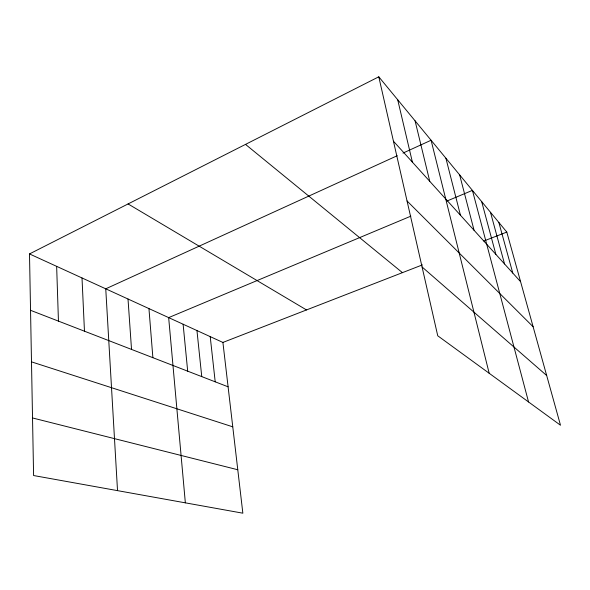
<?xml version="1.0" encoding="UTF-8"?>
<svg xmlns="http://www.w3.org/2000/svg" width="590" height="590" viewBox="0 0 590 590"><rect width="100%" height="100%" fill="white"/><g stroke="black" fill="none" stroke-linecap="round" stroke-linejoin="round"><path stroke-width="0.89" d="M29.5 253.929L222.909 342.436L242.851 513.189L33.593 475.533L29.5 253.929L378.787 76.811L506.803 232.084L560.5 425.243L437.743 335.784L378.787 76.811M397.218 155.716L105.75 288.82L117.521 490.637M402.985 153.083L431.084 140.25L489.176 373.264M410.847 216.161L168.659 317.612L185.349 502.842M447.058 200.991L472.413 190.371L528.552 401.96M222.909 342.436L422.425 264.881M483.822 241.015L506.803 232.084M32.531 417.956L237.777 469.751M31.499 361.862L232.762 426.821M30.54 310.31L228.094 386.811M128.082 203.941L306.505 309.942M245.514 144.388L402.446 272.654M422.071 266.96L546.679 375.52M407.048 200.969L533.124 326.772M393.449 141.209L520.594 281.695M498.845 222.437L512.776 273.059M490.489 212.297L504.546 263.959M481.683 201.625L495.866 254.379M459.632 174.876L474.065 230.292M445.9 158.216L460.451 215.239M415.072 120.825L429.763 181.344M397.697 99.747L412.403 162.162M210.21 336.625L215.203 381.819M196.957 330.562L201.751 376.612M183.114 324.227L187.686 371.162M148.946 308.592L152.884 357.688M128.015 299.012L131.526 349.42M82.01 277.956L84.466 331.189M56.647 266.356L58.447 321.115"/></g></svg>
